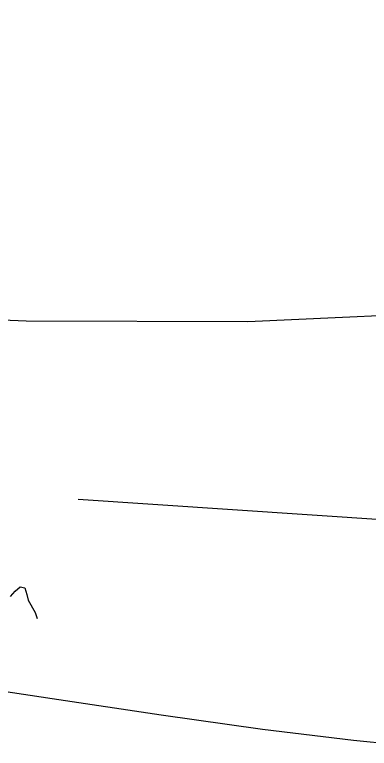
# Model space of a CAD drawing. Extents: x 524954 to 526204, y 9523489 to 9524010.
# Drawn here: x 525931.03 to 525934.2, y 9523815.58 to 9523822.15 of the extents above; entities that cross this region are included whole.
import ezdxf

# ---------------------------------------------------------------- set-up
doc = ezdxf.new("R2010")
doc.units = 0
doc.linetypes.add('ACAD_ISO12W100', pattern=[21, 12, -3, 0, -3, 0, -3])
doc.linetypes.add('CACHE2', pattern=[4.7625, 3.175, -1.5875])
for name, color, linetype in [('Arbre', 34, 'ACAD_ISO12W100'), ('Borde_Piste', 7, 'CACHE2'), ('CN_01_00', 3, 'Continuous'), ('CN_02_00', 4, 'Continuous')]:
    doc.layers.add(name, color=color, linetype=linetype)

# ---------------------------------------------------------------- blocks, each defined once
blk = doc.blocks.new('v088')
at = {"linetype": 'Continuous'}
for p, q in [((3.2465, 5.665), (3.3042, 5.7189)), ((3.3042, 5.7189), (3.3581, 5.7073)), ((3.3581, 5.7073), (3.385, 5.6266)), ((3.1888, 5.6035), (3.2465, 5.665)), ((3.385, 5.6266), (3.4004, 5.5573)), ((3.4004, 5.5573), (3.485, 5.4112)), ((3.485, 5.4112), (3.5081, 5.3419))]:
    blk.add_line(p, q, dxfattribs=at)

msp = doc.modelspace()

# ---------------------------------------------------------------- linework, layer by layer
at = {"layer": 'Borde_Piste', "elevation": 302.89, "flags": 128}
msp.add_lwpolyline([(525960.409, 9523826.0777), (525946.893, 9523816.7535), (525938.3117, 9523817.3602), (525915.502, 9523818.8859), (525917.7493, 9523824.4339)], dxfattribs=at)
at = {"layer": 'CN_01_00', "elevation": 303, "flags": 128}
msp.add_lwpolyline([(525924.7152, 9523819.7763), (525926.0456, 9523819.7042), (525927.5749, 9523819.5959), (525929.2792, 9523819.4862), (525931.1347, 9523819.4099), (525933.1175, 9523819.4017), (525935.2038, 9523819.4966), (525937.3697, 9523819.7291), (525939.588, 9523820.1222), (525941.8173, 9523820.6505), (525944.0127, 9523821.2769), (525946.1296, 9523821.964), (525948.1231, 9523822.6748), (525949.9483, 9523823.3718), (525951.5605, 9523824.0179), (525952.9149, 9523824.5759), (525953.9805, 9523825.0174), (525954.7812, 9523825.3491)], dxfattribs=at)
at = {"layer": 'CN_02_00', "elevation": 302, "flags": 128}
msp.add_lwpolyline([(525924.9358, 9523816.228), (525925.358, 9523816.3999), (525925.9133, 9523816.5084), (525926.6162, 9523816.5437), (525927.4442, 9523816.5146), (525928.3653, 9523816.4347), (525929.3475, 9523816.3179), (525930.3588, 9523816.1776), (525931.3675, 9523816.0276), (525932.3415, 9523815.8815), (525933.2488, 9523815.753), (525934.0638, 9523815.6529), (525934.7855, 9523815.5807)], dxfattribs=at)

# ---------------------------------------------------------------- block references
at = {"layer": 'Arbre', "xscale": 0.75, "yscale": 0.75, "zscale": 0.75}
msp.add_blockref('v088', (525928.6018, 9523812.7379, 608.53), dxfattribs=at)

doc.saveas('drawing.dxf')
